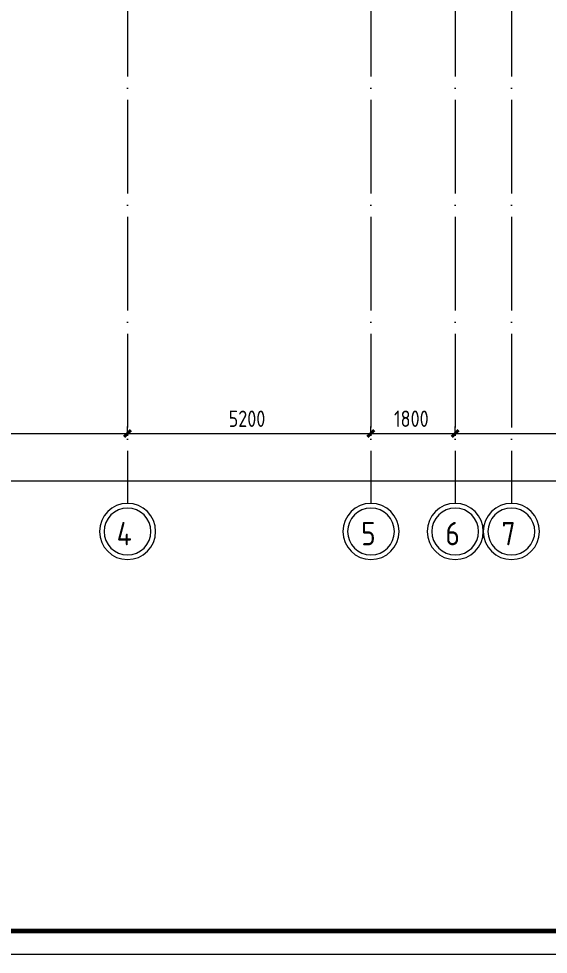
# Model space of a CAD drawing. Header units: millimetres. Extents: x -259809 to 472825, y -397243 to 31861.
# Drawn here: x -55981 to -44668, y -396095 to -376099 of the extents above; entities that cross this region are included whole.
import ezdxf

# ---------------------------------------------------------------- set-up
doc = ezdxf.new("R2010")
doc.units = ezdxf.units.MM
doc.linetypes.add('ADSK_Линия сетки', pattern=[25, 20, -2.5, 0, -2.5])
for name, color, linetype, lineweight in [('Оси', 252, 'Continuous', 9), ('ОФ_рамка', 8, 'Continuous', 60), ('Размеры', 7, 'Continuous', 9)]:
    doc.layers.add(name, color=color, linetype=linetype, lineweight=lineweight)
doc.styles.add('GOST Common_2', font='', dxfattribs={"width": 0.9, "height": 250})
doc.styles.add('GOST Common_4', font='', dxfattribs={"height": 7})
doc.styles.get('GOST Common_2').set_extended_font_data('GOST type B')
doc.styles.get('GOST Common_4').set_extended_font_data('GOST 2.304 type A')

# ---------------------------------------------------------------- blocks, each defined once
blk = doc.blocks.new('А0')
at = {"layer": 'ОФ_рамка', "color": 0, "linetype": 'Continuous', "ltscale": 100}
blk.add_lwpolyline([(224168, -393217), (340568, -393217)], dxfattribs=at)
at = {"layer": 'ОФ_рамка', "color": 0, "linetype": 'Continuous', "lineweight": 5, "ltscale": 100}
blk.add_lwpolyline([(222168, -393717), (341068, -393717)], dxfattribs=at)
blk = doc.blocks.new('1 этаж')
at = {"layer": 'Оси', "color": 251, "linetype": 'ADSK_Линия сетки', "ltscale": 100, "true_color": 0x636466}
for p, q in [((-53656, -2645), (-53656, -33771)), ((-48456, -2645), (-48456, -33771)), ((-46656, -2645), (-46656, -33771)), ((-45456, -2645), (-45456, -33771))]:
    blk.add_line(p, q, dxfattribs=at)
at = {"layer": 'Оси', "color": 251, "lineweight": 20, "true_color": 0x636466}
for centre, radius, start, end in [((-53656, -34371), 600, 0, 180), ((-48456, -34371), 600, 0, 180), ((-46656, -34371), 600, 0, 180), ((-45456, -34371), 600, 0, 180), ((-53656, -34371), 500, 0, 180), ((-48456, -34371), 500, 0, 180), ((-46656, -34371), 500, 0, 180), ((-45456, -34371), 500, 0, 180), ((-53656, -34371), 600, 180, 0), ((-53656, -34371), 500, 180, 0), ((-48456, -34371), 600, 180, 0), ((-48456, -34371), 500, 180, 0), ((-46656, -34371), 600, 180, 0), ((-46656, -34371), 500, 180, 0), ((-45456, -34371), 600, 180, 0), ((-45456, -34371), 500, 180, 0)]:
    blk.add_arc(centre, radius, start, end, dxfattribs=at)
at = {"layer": 'Размеры', "color": 251, "lineweight": 20, "true_color": 0x636466}
for p, q in [((-53656, -32274), (-53656, -32124)), ((-53656, -32274), (-53656, -32124)), ((-48456, -32274), (-48456, -32124)), ((-48456, -32274), (-48456, -32124)), ((-46656, -32274), (-46656, -32124)), ((-46656, -32274), (-46656, -32124)), ((-59306, -32274), (-53656, -32274)), ((-53656, -32274), (-53656, -32324)), ((-53656, -32274), (-48456, -32274)), ((-53656, -32274), (-53656, -32324)), ((-48456, -32274), (-48456, -32324)), ((-48456, -32274), (-46656, -32274)), ((-48456, -32274), (-48456, -32324)), ((-46656, -32274), (-46656, -32324)), ((-46656, -32274), (-41456, -32274)), ((-46656, -32274), (-46656, -32324)), ((-65606, -33292), (2294, -33292))]:
    blk.add_line(p, q, dxfattribs=at)
at = {"layer": 'Размеры', "color": 251, "lineweight": 40, "true_color": 0x636466}
for p, q in [((-53656, -32274), (-53727, -32345)), ((-53656, -32274), (-53727, -32345)), ((-53656, -32274), (-53585, -32203)), ((-53656, -32274), (-53585, -32203)), ((-48456, -32274), (-48527, -32345)), ((-48456, -32274), (-48527, -32345)), ((-48456, -32274), (-48385, -32203)), ((-48456, -32274), (-48385, -32203)), ((-46656, -32274), (-46727, -32345)), ((-46656, -32274), (-46727, -32345)), ((-46656, -32274), (-46585, -32203)), ((-46656, -32274), (-46585, -32203))]:
    blk.add_line(p, q, dxfattribs=at)
at = {"layer": 'Оси', "color": 251, "true_color": 0x636466, "style": 'GOST Common_2', "width": 0.9}
for s, p in [('4', (-53888, -34667)), ('5', (-48667, -34667)), ('6', (-46867, -34667)), ('7', (-45669, -34667))]:
    blk.add_text(s, height=500, dxfattribs=at).set_placement(p)
at = {"layer": 'Размеры', "color": 251, "lineweight": 20, "true_color": 0x636466, "char_height": 350, "attachment_point": 1, "line_spacing_factor": 1.022761, "style": 'GOST Common_4'}
for s, insert, width in [('5200', (-51497, -31787), 1059.58), ('1800', (-47964, -31787), 980.83)]:
    blk.add_mtext(s, dxfattribs=dict(at, insert=insert, width=width))

msp = doc.modelspace()

# ---------------------------------------------------------------- block references
msp.add_blockref('1 этаж', (0, -352687))
at = {"layer": 'ОФ_рамка', "color": 0, "lineweight": -2}
msp.add_blockref('А0', (-309602, -2378), dxfattribs=at)

doc.saveas('drawing.dxf')
